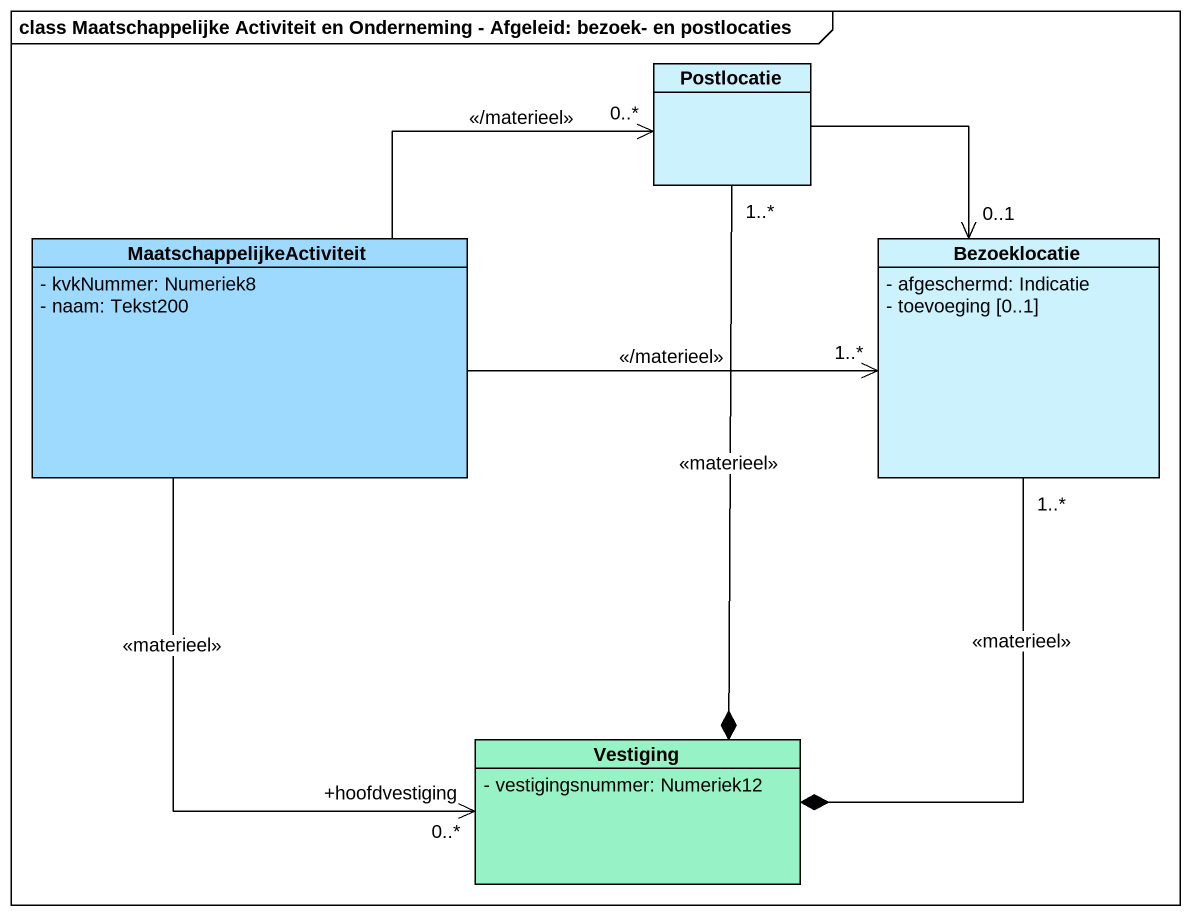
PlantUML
@startuml
mainframe class Maatschappelijke Activiteit en Onderneming - Afgeleid: bezoek- en postlocaties
hide circle
hide empty members
skinparam classAttributeIconSize 0
class Postlocatie #CCF2FE
class MaatschappelijkeActiviteit #9EDAFD {
  - kvkNummer: Numeriek8
  - naam: Tekst200
}
class Bezoeklocatie #CCF2FE {
  - afgeschermd: Indicatie
  - toevoeging [0..1]
}
class Vestiging #97F3C5 {
  - vestigingsnummer: Numeriek12
}
Postlocatie --> "0..1" Bezoeklocatie
Postlocatie "1..*" --* Vestiging : <<materieel>>
MaatschappelijkeActiviteit -right-> "0..*" Postlocatie : <</materieel>>
MaatschappelijkeActiviteit -right-> "1..*" Bezoeklocatie : <</materieel>>
MaatschappelijkeActiviteit --> "+hoofdvestiging\n0..*" Vestiging : <<materieel>>
Bezoeklocatie "1..*" --* Vestiging : <<materieel>>
@enduml
